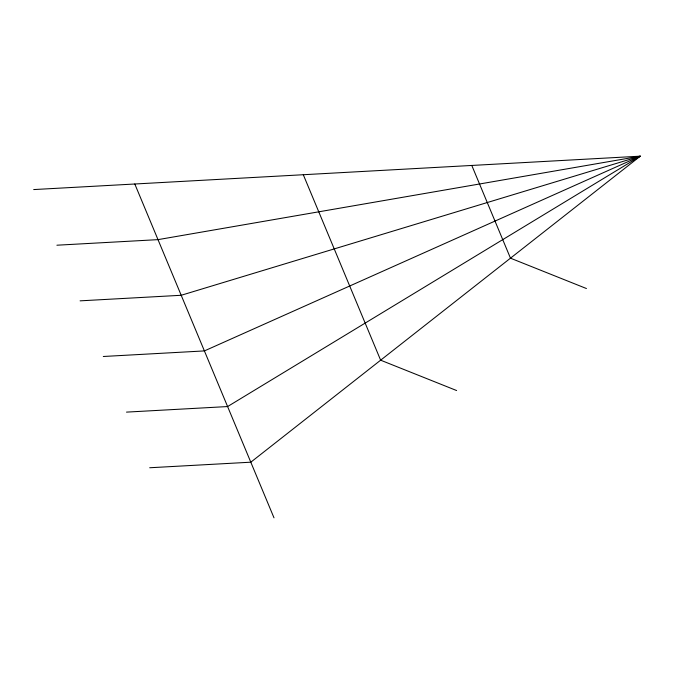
<?xml version="1.0" encoding="UTF-8"?>
<svg xmlns="http://www.w3.org/2000/svg" width="674" height="674" viewBox="0 0 674 674"><rect width="100%" height="100%" fill="white"/><g stroke="black" fill="none" stroke-linecap="round" stroke-linejoin="round"><path stroke-width="1.01" d="M33.7 189.571L640.3 156.174L250.804 462.196L149.704 467.756M56.902 245.21L158.002 239.641L640.3 156.174L227.601 406.557L126.501 412.117M80.096 300.848L181.196 295.279L640.3 156.174L204.399 350.918L103.299 356.487M586.447 288.531L510.471 258.176L471.8 165.45M456.618 390.541L380.633 360.186L303.3 174.726M134.8 184.002L273.998 517.826"/></g></svg>
